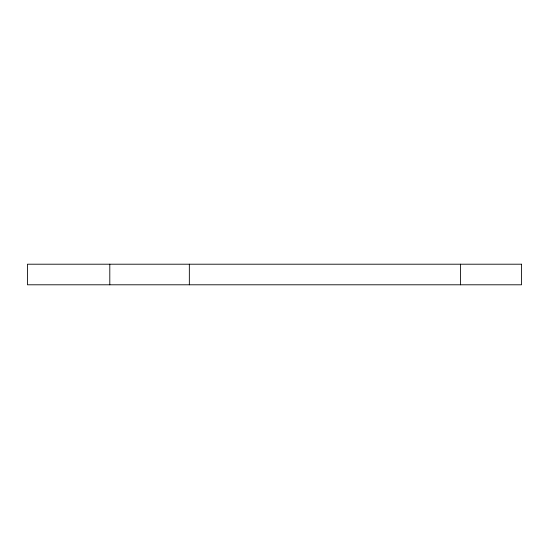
<?xml version="1.0" encoding="UTF-8"?>
<svg xmlns="http://www.w3.org/2000/svg" width="549" height="549" viewBox="0 0 549 549"><rect width="100%" height="100%" fill="white"/><g stroke="black" fill="none" stroke-linecap="round" stroke-linejoin="round"><path stroke-width="0.82" d="M460.515 264.206L460.515 284.794M189.343 264.206L189.343 284.794M109.8 264.206L109.8 284.794M521.55 264.206L27.45 264.206L27.45 284.794L521.55 284.794L521.55 264.206"/></g></svg>
